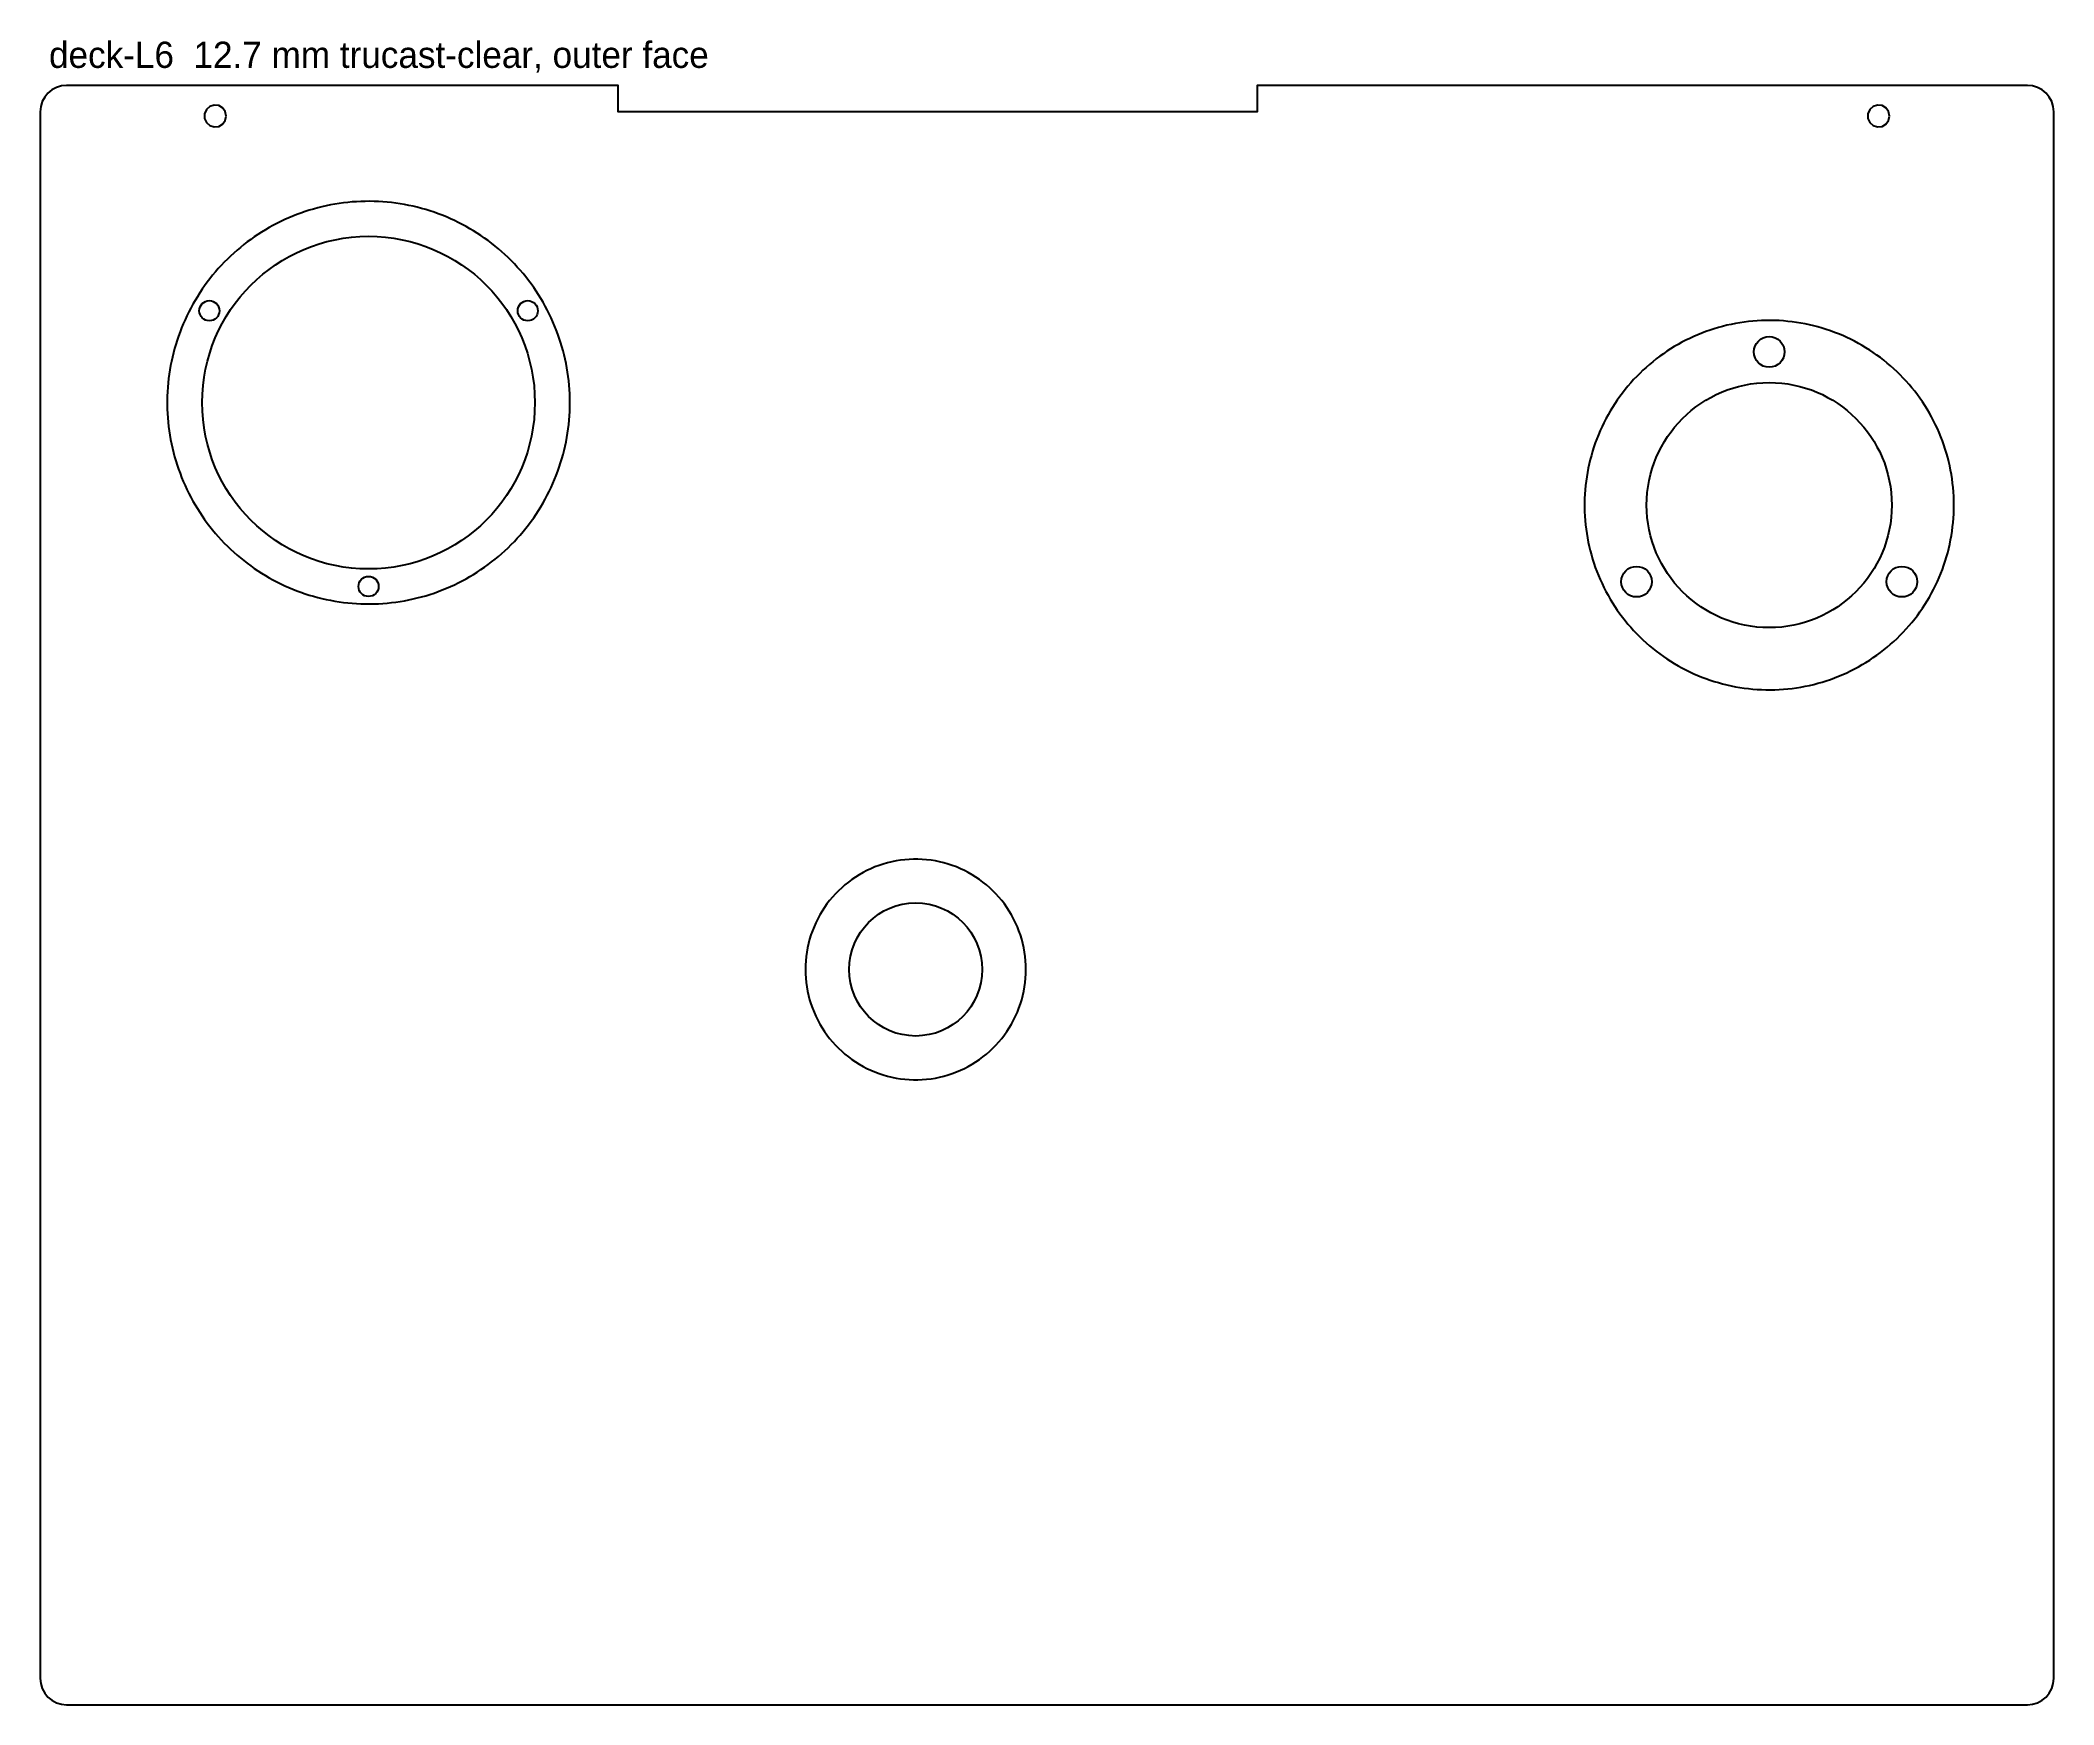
# Model space of a CAD drawing. Header units: millimetres. Extents: x 0 to 460, y 0 to 380.
import ezdxf

# ---------------------------------------------------------------- set-up
doc = ezdxf.new("R2010")
doc.units = ezdxf.units.MM
for name, color, linetype in [('CUT_INSIDE', 5, 'Continuous'), ('CUT_OUTSIDE', 1, 'Continuous'), ('NOTES', 7, 'Continuous'), ('POCKET_12MM', 3, 'Continuous'), ('POCKET_5MM', 3, 'Continuous'), ('POCKET_6MM', 3, 'Continuous'), ('POCKET_8MM', 3, 'Continuous')]:
    doc.layers.add(name, color=color, linetype=linetype)

msp = doc.modelspace()

# ---------------------------------------------------------------- linework, layer by layer
at = {"layer": 'CUT_INSIDE'}
for centre, radius in [((75, 297.52), 38), ((38.63, 318.52), 2.3), ((111.37, 318.52), 2.3), ((395, 309.11), 3.5), ((395, 274.11), 28), ((75, 255.52), 2.3), ((364.69, 256.61), 3.5), ((425.31, 256.61), 3.5), ((200, 168), 15.2)]:
    msp.add_circle(centre, radius, dxfattribs=at)
at = {"layer": 'CUT_OUTSIDE'}
msp.add_lwpolyline([(460, 6), (460, 364), (459.88, 365.17), (459.54, 366.3), (458.99, 367.33), (458.24, 368.24), (457.33, 368.99), (456.3, 369.54), (455.17, 369.88), (454, 370), (278, 370), (278, 364), (132, 364), (132, 370), (6, 370), (4.83, 369.88), (3.7, 369.54), (2.67, 368.99), (1.76, 368.24), (1.01, 367.33), (0.46, 366.3), (0.12, 365.17), (0, 364), (0, 6), (0.12, 4.83), (0.46, 3.7), (1.01, 2.67), (1.76, 1.76), (2.67, 1.01), (3.7, 0.46), (4.83, 0.12), (6, 0), (454, 0), (455.17, 0.12), (456.3, 0.46), (457.33, 1.01), (458.24, 1.76), (458.99, 2.67), (459.54, 3.7), (459.88, 4.83), (460, 6)], close=True, dxfattribs=at)
at = {"layer": 'POCKET_12MM'}
msp.add_lwpolyline([(437.2, 274.11), (437.19, 275.11), (437.15, 276.11), (437.09, 277.11), (437.01, 278.1), (436.9, 279.1), (436.77, 280.09), (436.62, 281.08), (436.44, 282.07), (436.24, 283.05), (436.02, 284.02), (435.77, 284.99), (435.5, 285.95), (435.21, 286.91), (434.9, 287.86), (434.56, 288.8), (434.2, 289.74), (433.82, 290.66), (433.41, 291.58), (432.99, 292.48), (432.54, 293.38), (432.08, 294.26), (431.59, 295.14), (431.08, 296), (430.55, 296.85), (430, 297.68), (429.43, 298.51), (428.84, 299.32), (428.24, 300.11), (427.61, 300.89), (426.97, 301.66), (426.3, 302.41), (425.63, 303.14), (424.93, 303.86), (424.21, 304.56), (423.48, 305.24), (422.74, 305.91), (421.98, 306.56), (421.2, 307.19), (420.41, 307.8), (419.6, 308.4), (418.78, 308.97), (417.95, 309.52), (417.1, 310.06), (416.24, 310.57), (415.37, 311.06), (414.49, 311.54), (413.6, 311.99), (412.7, 312.42), (411.78, 312.83), (410.86, 313.21), (409.93, 313.58), (408.99, 313.92), (408.04, 314.24), (407.09, 314.54), (406.12, 314.82), (405.16, 315.07), (404.18, 315.3), (403.2, 315.5), (402.22, 315.69), (401.23, 315.85), (400.24, 315.98), (399.25, 316.09), (398.25, 316.18), (397.25, 316.25), (396.25, 316.29), (395.25, 316.31), (394.25, 316.3), (393.25, 316.27), (392.25, 316.22), (391.25, 316.14), (390.26, 316.04), (389.26, 315.92), (388.27, 315.77), (387.29, 315.6), (386.31, 315.4), (385.33, 315.19), (384.36, 314.95), (383.39, 314.68), (382.44, 314.39), (381.48, 314.09), (380.54, 313.75), (379.6, 313.4), (378.68, 313.02), (377.76, 312.63), (376.85, 312.21), (375.95, 311.77), (375.07, 311.3), (374.19, 310.82), (373.32, 310.32), (372.47, 309.79), (371.63, 309.25), (370.81, 308.68), (369.99, 308.1), (369.19, 307.5), (368.41, 306.88), (367.64, 306.24), (366.89, 305.58), (366.15, 304.91), (365.43, 304.21), (364.72, 303.5), (364.03, 302.78), (363.36, 302.03), (362.71, 301.28), (362.07, 300.5), (361.46, 299.72), (360.86, 298.91), (360.28, 298.1), (359.72, 297.27), (359.18, 296.42), (358.66, 295.57), (358.17, 294.7), (357.69, 293.82), (357.23, 292.93), (356.8, 292.03), (356.38, 291.12), (355.99, 290.2), (355.62, 289.27), (355.27, 288.33), (354.94, 287.39), (354.64, 286.43), (354.36, 285.47), (354.1, 284.51), (353.87, 283.53), (353.65, 282.56), (353.47, 281.57), (353.3, 280.59), (353.16, 279.6), (353.04, 278.6), (352.95, 277.61), (352.87, 276.61), (352.83, 275.61), (352.8, 274.61), (352.8, 273.61), (352.83, 272.61), (352.87, 271.61), (352.95, 270.61), (353.04, 269.61), (353.16, 268.62), (353.3, 267.63), (353.47, 266.64), (353.65, 265.66), (353.87, 264.68), (354.1, 263.71), (354.36, 262.74), (354.64, 261.78), (354.94, 260.83), (355.27, 259.88), (355.62, 258.95), (355.99, 258.02), (356.38, 257.1), (356.8, 256.19), (357.23, 255.29), (357.69, 254.39), (358.17, 253.52), (358.66, 252.65), (359.18, 251.79), (359.72, 250.95), (360.28, 250.12), (360.86, 249.3), (361.46, 248.5), (362.07, 247.71), (362.71, 246.94), (363.36, 246.18), (364.03, 245.44), (364.72, 244.71), (365.43, 244), (366.15, 243.31), (366.89, 242.64), (367.64, 241.98), (368.41, 241.34), (369.19, 240.72), (369.99, 240.12), (370.81, 239.53), (371.63, 238.97), (372.47, 238.42), (373.32, 237.9), (374.19, 237.4), (375.07, 236.91), (375.95, 236.45), (376.85, 236.01), (377.76, 235.59), (378.68, 235.19), (379.6, 234.82), (380.54, 234.46), (381.48, 234.13), (382.44, 233.82), (383.39, 233.54), (384.36, 233.27), (385.33, 233.03), (386.31, 232.81), (387.29, 232.62), (388.27, 232.45), (389.26, 232.3), (390.26, 232.18), (391.25, 232.08), (392.25, 232), (393.25, 231.94), (394.25, 231.92), (395.25, 231.91), (396.25, 231.93), (397.25, 231.97), (398.25, 232.03), (399.25, 232.12), (400.24, 232.23), (401.23, 232.37), (402.22, 232.53), (403.2, 232.71), (404.18, 232.92), (405.16, 233.15), (406.12, 233.4), (407.09, 233.68), (408.04, 233.97), (408.99, 234.29), (409.93, 234.64), (410.86, 235), (411.78, 235.39), (412.7, 235.8), (413.6, 236.23), (414.49, 236.68), (415.37, 237.15), (416.24, 237.65), (417.1, 238.16), (417.95, 238.69), (418.78, 239.25), (419.6, 239.82), (420.41, 240.41), (421.2, 241.03), (421.98, 241.66), (422.74, 242.31), (423.48, 242.97), (424.21, 243.66), (424.93, 244.36), (425.63, 245.07), (426.3, 245.81), (426.97, 246.56), (427.61, 247.32), (428.24, 248.11), (428.84, 248.9), (429.43, 249.71), (430, 250.53), (430.55, 251.37), (431.08, 252.22), (431.59, 253.08), (432.08, 253.95), (432.54, 254.84), (432.99, 255.73), (433.41, 256.64), (433.82, 257.56), (434.2, 258.48), (434.56, 259.41), (434.9, 260.36), (435.21, 261.31), (435.5, 262.26), (435.77, 263.23), (436.02, 264.2), (436.24, 265.17), (436.44, 266.15), (436.62, 267.14), (436.77, 268.13), (436.9, 269.12), (437.01, 270.11), (437.09, 271.11), (437.15, 272.11), (437.19, 273.11), (437.2, 274.11)], close=True, dxfattribs=at)
at = {"layer": 'POCKET_5MM'}
msp.add_lwpolyline([(225.2, 168), (225.18, 169), (225.12, 170), (225.02, 171), (224.88, 171.99), (224.7, 172.98), (224.49, 173.96), (224.23, 174.92), (223.94, 175.88), (223.6, 176.83), (223.23, 177.76), (222.83, 178.68), (222.38, 179.57), (221.91, 180.46), (221.39, 181.32), (220.85, 182.16), (220.27, 182.97), (219.66, 183.77), (219.02, 184.54), (218.34, 185.28), (217.64, 186), (216.91, 186.68), (216.16, 187.34), (215.37, 187.97), (214.57, 188.56), (213.74, 189.13), (212.89, 189.65), (212.02, 190.15), (211.13, 190.61), (210.22, 191.03), (209.3, 191.42), (208.36, 191.77), (207.41, 192.09), (206.44, 192.36), (205.47, 192.6), (204.49, 192.8), (203.5, 192.96), (202.5, 193.08), (201.5, 193.16), (200.5, 193.2), (199.5, 193.2), (198.5, 193.16), (197.5, 193.08), (196.5, 192.96), (195.51, 192.8), (194.53, 192.6), (193.56, 192.36), (192.59, 192.09), (191.64, 191.77), (190.7, 191.42), (189.78, 191.03), (188.87, 190.61), (187.98, 190.15), (187.11, 189.65), (186.26, 189.13), (185.43, 188.56), (184.63, 187.97), (183.84, 187.34), (183.09, 186.68), (182.36, 186), (181.66, 185.28), (180.98, 184.54), (180.34, 183.77), (179.73, 182.97), (179.15, 182.16), (178.61, 181.32), (178.09, 180.46), (177.62, 179.57), (177.17, 178.68), (176.77, 177.76), (176.4, 176.83), (176.06, 175.88), (175.77, 174.92), (175.51, 173.96), (175.3, 172.98), (175.12, 171.99), (174.98, 171), (174.88, 170), (174.82, 169), (174.8, 168), (174.82, 167), (174.88, 166), (174.98, 165), (175.12, 164.01), (175.3, 163.02), (175.51, 162.04), (175.77, 161.08), (176.06, 160.12), (176.4, 159.17), (176.77, 158.24), (177.17, 157.32), (177.62, 156.43), (178.09, 155.54), (178.61, 154.68), (179.15, 153.84), (179.73, 153.03), (180.34, 152.23), (180.98, 151.46), (181.66, 150.72), (182.36, 150), (183.09, 149.32), (183.84, 148.66), (184.63, 148.03), (185.43, 147.44), (186.26, 146.87), (187.11, 146.35), (187.98, 145.85), (188.87, 145.39), (189.78, 144.97), (190.7, 144.58), (191.64, 144.23), (192.59, 143.91), (193.56, 143.64), (194.53, 143.4), (195.51, 143.2), (196.5, 143.04), (197.5, 142.92), (198.5, 142.84), (199.5, 142.8), (200.5, 142.8), (201.5, 142.84), (202.5, 142.92), (203.5, 143.04), (204.49, 143.2), (205.47, 143.4), (206.44, 143.64), (207.41, 143.91), (208.36, 144.23), (209.3, 144.58), (210.22, 144.97), (211.13, 145.39), (212.02, 145.85), (212.89, 146.35), (213.74, 146.87), (214.57, 147.44), (215.37, 148.03), (216.16, 148.66), (216.91, 149.32), (217.64, 150), (218.34, 150.72), (219.02, 151.46), (219.66, 152.23), (220.27, 153.03), (220.85, 153.84), (221.39, 154.68), (221.91, 155.54), (222.38, 156.43), (222.83, 157.32), (223.23, 158.24), (223.6, 159.17), (223.94, 160.12), (224.23, 161.08), (224.49, 162.04), (224.7, 163.02), (224.88, 164.01), (225.02, 165), (225.12, 166), (225.18, 167), (225.2, 168)], close=True, dxfattribs=at)
at = {"layer": 'POCKET_6MM'}
msp.add_lwpolyline([(121, 297.52), (120.99, 298.52), (120.96, 299.52), (120.9, 300.52), (120.83, 301.51), (120.73, 302.51), (120.61, 303.5), (120.47, 304.49), (120.31, 305.48), (120.12, 306.46), (119.92, 307.44), (119.69, 308.41), (119.44, 309.38), (119.17, 310.35), (118.89, 311.3), (118.58, 312.26), (118.24, 313.2), (117.89, 314.14), (117.52, 315.06), (117.13, 315.98), (116.72, 316.9), (116.29, 317.8), (115.84, 318.69), (115.37, 319.57), (114.88, 320.45), (114.37, 321.31), (113.84, 322.16), (113.3, 323), (112.74, 323.82), (112.16, 324.64), (111.56, 325.44), (110.94, 326.23), (110.31, 327), (109.66, 327.76), (108.99, 328.51), (108.31, 329.24), (107.62, 329.96), (106.9, 330.66), (106.17, 331.34), (105.43, 332.01), (104.67, 332.67), (103.9, 333.3), (103.12, 333.92), (102.32, 334.53), (101.51, 335.11), (100.69, 335.68), (99.85, 336.23), (99, 336.76), (98.14, 337.27), (97.27, 337.77), (96.39, 338.24), (95.5, 338.7), (94.6, 339.13), (93.69, 339.55), (92.78, 339.94), (91.85, 340.32), (90.92, 340.68), (89.97, 341.01), (89.02, 341.33), (88.07, 341.62), (87.11, 341.9), (86.14, 342.15), (85.17, 342.38), (84.19, 342.59), (83.21, 342.78), (82.22, 342.95), (81.23, 343.09), (80.24, 343.22), (79.24, 343.32), (78.25, 343.4), (77.25, 343.46), (76.25, 343.5), (75.25, 343.52), (74.25, 343.51), (73.25, 343.49), (72.25, 343.44), (71.25, 343.37), (70.26, 343.27), (69.26, 343.16), (68.27, 343.02), (67.29, 342.87), (66.3, 342.69), (65.32, 342.49), (64.35, 342.27), (63.38, 342.03), (62.41, 341.76), (61.45, 341.48), (60.5, 341.17), (59.55, 340.85), (58.62, 340.5), (57.69, 340.14), (56.76, 339.75), (55.85, 339.34), (54.94, 338.92), (54.05, 338.47), (53.16, 338.01), (52.29, 337.52), (51.43, 337.02), (50.57, 336.5), (49.73, 335.96), (48.9, 335.4), (48.08, 334.82), (47.28, 334.23), (46.49, 333.62), (45.71, 332.99), (44.95, 332.34), (44.2, 331.68), (43.46, 331), (42.74, 330.31), (42.03, 329.6), (41.34, 328.88), (40.67, 328.14), (40.01, 327.38), (39.37, 326.62), (38.75, 325.83), (38.14, 325.04), (37.55, 324.23), (36.98, 323.41), (36.43, 322.58), (35.89, 321.73), (35.37, 320.88), (34.87, 320.01), (34.39, 319.13), (33.93, 318.25), (33.49, 317.35), (33.07, 316.44), (32.67, 315.53), (32.29, 314.6), (31.93, 313.67), (31.59, 312.73), (31.27, 311.78), (30.97, 310.83), (30.69, 309.87), (30.43, 308.9), (30.19, 307.93), (29.98, 306.95), (29.78, 305.97), (29.61, 304.99), (29.46, 304), (29.33, 303.01), (29.22, 302.01), (29.13, 301.02), (29.07, 300.02), (29.02, 299.02), (29, 298.02), (29, 297.02), (29.02, 296.02), (29.07, 295.02), (29.13, 294.02), (29.22, 293.03), (29.33, 292.03), (29.46, 291.04), (29.61, 290.05), (29.78, 289.07), (29.98, 288.08), (30.19, 287.11), (30.43, 286.14), (30.69, 285.17), (30.97, 284.21), (31.27, 283.26), (31.59, 282.31), (31.93, 281.37), (32.29, 280.44), (32.67, 279.51), (33.07, 278.6), (33.49, 277.69), (33.93, 276.79), (34.39, 275.9), (34.87, 275.03), (35.37, 274.16), (35.89, 273.3), (36.43, 272.46), (36.98, 271.63), (37.55, 270.8), (38.14, 270), (38.75, 269.2), (39.37, 268.42), (40.01, 267.65), (40.67, 266.9), (41.34, 266.16), (42.03, 265.44), (42.74, 264.73), (43.46, 264.03), (44.2, 263.36), (44.95, 262.69), (45.71, 262.05), (46.49, 261.42), (47.28, 260.81), (48.08, 260.22), (48.9, 259.64), (49.73, 259.08), (50.57, 258.54), (51.43, 258.02), (52.29, 257.52), (53.16, 257.03), (54.05, 256.57), (54.94, 256.12), (55.85, 255.69), (56.76, 255.29), (57.69, 254.9), (58.62, 254.53), (59.55, 254.19), (60.5, 253.86), (61.45, 253.56), (62.41, 253.27), (63.38, 253.01), (64.35, 252.77), (65.32, 252.55), (66.3, 252.35), (67.29, 252.17), (68.27, 252.01), (69.26, 251.88), (70.26, 251.76), (71.25, 251.67), (72.25, 251.6), (73.25, 251.55), (74.25, 251.52), (75.25, 251.52), (76.25, 251.54), (77.25, 251.57), (78.25, 251.63), (79.24, 251.71), (80.24, 251.82), (81.23, 251.94), (82.22, 252.09), (83.21, 252.26), (84.19, 252.45), (85.17, 252.66), (86.14, 252.89), (87.11, 253.14), (88.07, 253.41), (89.02, 253.71), (89.97, 254.02), (90.92, 254.36), (91.85, 254.72), (92.78, 255.09), (93.69, 255.49), (94.6, 255.9), (95.5, 256.34), (96.39, 256.8), (97.27, 257.27), (98.14, 257.76), (99, 258.28), (99.85, 258.81), (100.69, 259.36), (101.51, 259.93), (102.32, 260.51), (103.12, 261.11), (103.9, 261.73), (104.67, 262.37), (105.43, 263.02), (106.17, 263.69), (106.9, 264.38), (107.62, 265.08), (108.31, 265.8), (108.99, 266.53), (109.66, 267.27), (110.31, 268.04), (110.94, 268.81), (111.56, 269.6), (112.16, 270.4), (112.74, 271.21), (113.3, 272.04), (113.84, 272.88), (114.37, 273.73), (114.88, 274.59), (115.37, 275.46), (115.84, 276.35), (116.29, 277.24), (116.72, 278.14), (117.13, 279.05), (117.52, 279.97), (117.89, 280.9), (118.24, 281.84), (118.58, 282.78), (118.89, 283.73), (119.17, 284.69), (119.44, 285.65), (119.69, 286.62), (119.92, 287.6), (120.12, 288.57), (120.31, 289.56), (120.47, 290.54), (120.61, 291.53), (120.73, 292.53), (120.83, 293.52), (120.9, 294.52), (120.96, 295.52), (120.99, 296.52), (121, 297.52)], close=True, dxfattribs=at)
at = {"layer": 'POCKET_8MM'}
for points in [[(42.5, 363), (42.28, 364.02), (41.67, 364.86), (40.77, 365.38), (39.74, 365.49), (38.75, 365.17), (37.98, 364.47), (37.55, 363.52), (37.55, 362.48), (37.98, 361.53), (38.75, 360.83), (39.74, 360.51), (40.77, 360.62), (41.67, 361.14), (42.28, 361.98), (42.5, 363)], [(422.5, 363), (422.28, 364.02), (421.67, 364.86), (420.77, 365.38), (419.74, 365.49), (418.75, 365.17), (417.98, 364.47), (417.55, 363.52), (417.55, 362.48), (417.98, 361.53), (418.75, 360.83), (419.74, 360.51), (420.77, 360.62), (421.67, 361.14), (422.28, 361.98), (422.5, 363)]]:
    msp.add_lwpolyline(points, close=True, dxfattribs=at)

# ---------------------------------------------------------------- texts
at = {"layer": 'NOTES'}
msp.add_text('deck-L6  12.7 mm trucast-clear, outer face', height=6, dxfattribs=at).set_placement((2, 374))

doc.saveas('drawing.dxf')
